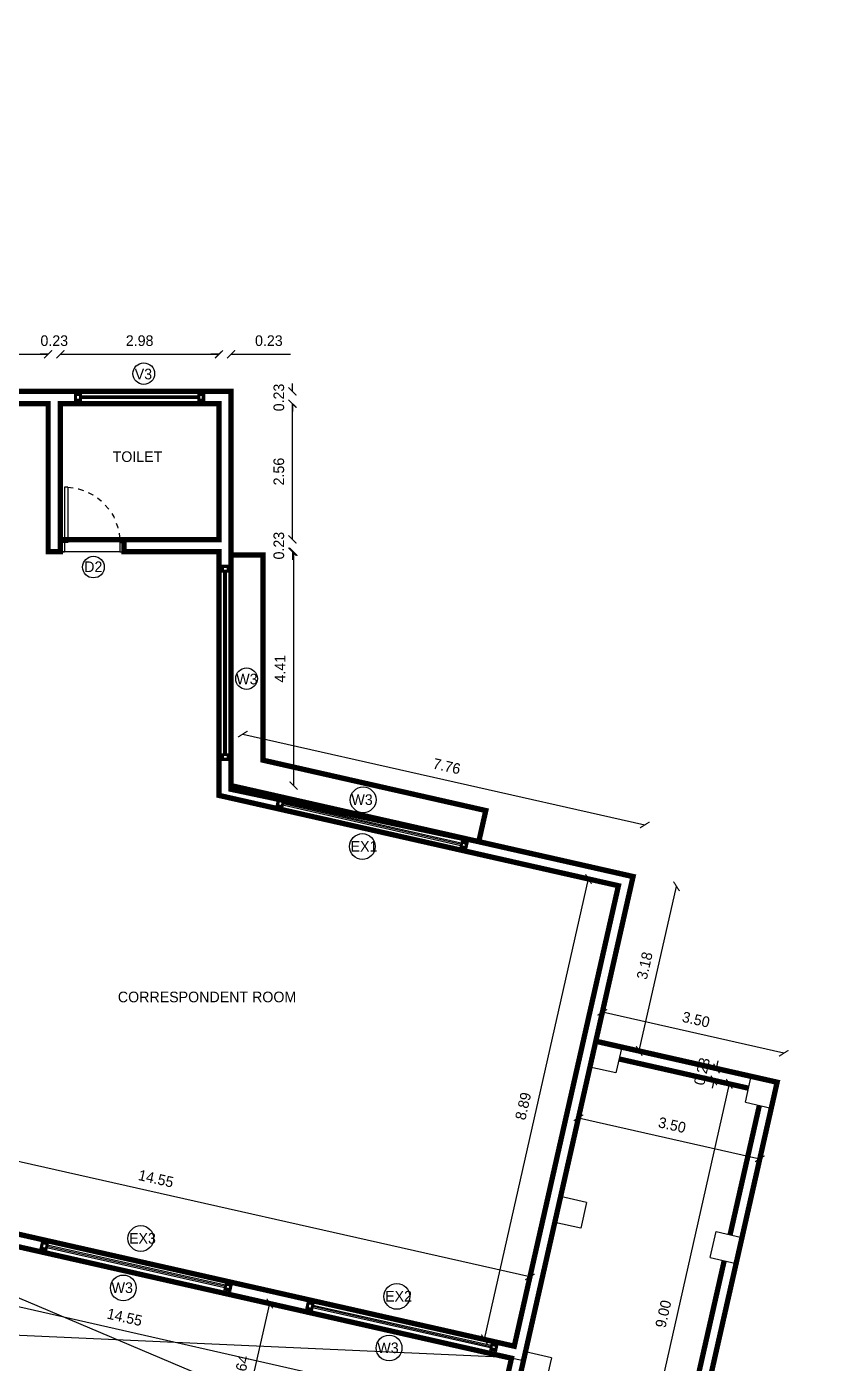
# Model space of a CAD drawing. Header units: metres. Extents: x 6101839 to 6102590, y -6659932 to -6659648.
# Drawn here: x 6102280.77 to 6102295.89, y -6659703.9 to -6659678.72 of the extents above; entities that cross this region are included whole.
import ezdxf

# ---------------------------------------------------------------- set-up
doc = ezdxf.new("R2010")
doc.units = ezdxf.units.M
doc.header["$LTSCALE"] = 500
doc.header["$MEASUREMENT"] = 0
doc.linetypes.add('DASHED2', pattern=[0.375, 0.25, -0.125])
doc.linetypes.add('HIDDEN', pattern=[0.375, 0.25, -0.125])
doc.layers.get('0').update_dxf_attribs({"linetype": 'CONTINUOUS'})
doc.layers.get('Defpoints').update_dxf_attribs({"linetype": 'CONTINUOUS'})
for name, color, linetype in [('above', 250, 'DASHED2'), ('BLK_1_FLR_1_BLT_UP_AREA', 26, 'CONTINUOUS'), ('BLK_1_FLR_1_BLT_UP_AREA_DEDUCT', 26, 'CONTINUOUS'), ('BLK_1_FLR_1_CARPET_AREA', 25, 'CONTINUOUS'), ('BLK_1_FLR_1_CHAJJA', 6, 'CONTINUOUS'), ('BLK_1_FLR_1_WC_BATH', 223, 'CONTINUOUS'), ('BLK_1_LVL_1_BLDG_FOOT_PRINT', 1, 'CONTINUOUS'), ('DOORTEXT', 13, 'CONTINUOUS'), ('ED', 30, 'CONTINUOUS'), ('FURN1', 252, 'CONTINUOUS'), ('FURNITURE', 252, 'CONTINUOUS'), ('TEXT', 4, 'CONTINUOUS'), ('W-SCH', 205, 'CONTINUOUS'), ('wall1', 125, 'CONTINUOUS'), ('WINDOWS', 252, 'CONTINUOUS')]:
    doc.layers.add(name, color=color, linetype=linetype)
doc.styles.add('RM', font='GOTHIC.TTF')
doc.styles.add('S2', font='GOTHIC.TTF')
doc.styles.add('USA TEXT', font='GOTHIC.TTF')
doc.dimstyles.new('1-100-ED', dxfattribs={"dimtxt": 0.2, "dimasz": 0.15, "dimexe": 0.18, "dimexo": 0.0625, "dimgap": 0.15, "dimtad": 1, "dimzin": 0, "dimdsep": 46, "dimtxsty": 'USA TEXT', "dimblk": 'ARCHTICK', "dimcen": 0.1, "dimse1": 1, "dimse2": 1, "dimclrd": 256, "dimclrt": 256, "dimadec": 0, "dimazin": 0, "dimtfac": 1, "dimtofl": 0, "dimtmove": 0, "dimatfit": 3, "dimldrblk": 'ARCHTICK', "dimfxl": 0.18, "dimtolj": 1, "dimtzin": 0, "dimarcsym": 0})

# ---------------------------------------------------------------- blocks, each defined once
blk = doc.blocks.new('PIO-DOOR 750')
at = {"layer": 'FURN1'}
for p, q in [((-110.0000000009313, -49.99999999906868), (-110.0000000004656, 0)), ((-9.313226e-10, -50.00000000046566), (-110.0000000009313, -49.99999999953434)), ((-9.313226e-10, -50.00000000046566), (0, -4.656613e-10)), ((-110.0000000009313, -700.0000000023282), (-110.0000000004656, -750.000000001397)), ((-9.313226e-10, -700.0000000004657), (-110.0000000009313, -700.0000000018626)), ((-9.313226e-10, -662.5000000004657), (-4.656613e-10, -750.0000000004657)), ((648.9173676199277, -662.5000000009312), (-9.313226e-10, -662.5000000004657)), ((648.9173676199277, -700), (-9.313226e-10, -700.0000000004657)), ((648.9173676199277, -662.5000000009312), (648.9173676199277, -700))]:
    blk.add_line(p, q, dxfattribs=at)
at = {"layer": 'FURN1', "linetype": 'HIDDEN', "ltscale": 0.5}
blk.add_arc((0.0460500242188573, -699.9512119828723), 649.9512136138187, 3.303302686255516, 90.00405950692759, dxfattribs=at)
blk = doc.blocks.new('_ArchTick')
at = {"color": 0, "linetype": 'ByBlock', "const_width": 0.15}
blk.add_lwpolyline([(-0.5, -0.5), (0.5, 0.5)], dxfattribs=at)
blk = doc.blocks.new('*D254')
at = {"layer": 'Defpoints', "color": 0, "transparency": 16777216}
for p in [(6102276.049829285, -6659699.065324924), (6102275.755864492, -6659700.366956121), (6102289.945632239, -6659703.571621272)]:
    blk.add_point(p, dxfattribs=at)
at = {"layer": 'ED', "lineweight": -2, "transparency": 16777216}
blk.add_line((6102290.239597032, -6659702.269990074), (6102276.049829285, -6659699.065324924), dxfattribs=at)
at = {"layer": 'ED', "lineweight": -2, "transparency": 16777216, "xscale": 0.15, "yscale": 0.15, "zscale": 0.15}
for p, rotation in [((6102276.049829285, -6659699.065324924), 167.2736309809932), ((6102290.239597032, -6659702.269990074), 347.2736309809932)]:
    blk.add_blockref('_ArchTick', p, dxfattribs=dict(at, rotation=rotation))
at = {"layer": 'ED', "transparency": 16777216, "insert": (6102283.20089516, -6659700.418892178), "char_height": 0.2, "attachment_point": 5, "rotation": 347.27363098099323, "style": 'USA TEXT'}
blk.add_mtext('\\A1;14.55', dxfattribs=at)
blk = doc.blocks.new('*D255')
at = {"layer": 'Defpoints', "color": 0, "transparency": 16777216}
for p in [(6102291.342214063, -6659694.773711902), (6102291.905922526, -6659694.901159816), (6102289.945632238, -6659703.571621272)]:
    blk.add_point(p, dxfattribs=at)
at = {"layer": 'ED', "lineweight": -2, "transparency": 16777216}
blk.add_line((6102289.381923774, -6659703.444173357), (6102291.342214063, -6659694.773711902), dxfattribs=at)
at = {"layer": 'ED', "lineweight": -2, "transparency": 16777216, "xscale": 0.15, "yscale": 0.15, "zscale": 0.15}
for p, rotation in [((6102291.342214063, -6659694.773711902), 77.26027747371307), ((6102289.381923774, -6659703.444173357), 257.2602774737131)]:
    blk.add_blockref('_ArchTick', p, dxfattribs=dict(at, rotation=rotation))
at = {"layer": 'ED', "transparency": 16777216, "insert": (6102290.1133167, -6659699.052702651), "char_height": 0.2, "attachment_point": 5, "rotation": 77.26027747371307, "style": 'USA TEXT'}
blk.add_mtext('\\A1;8.89', dxfattribs=at)
blk = doc.blocks.new('*D256')
at = {"layer": 'Defpoints', "color": 0, "transparency": 16777216}
for p in [(6102285.11376269, -6659702.720174527), (6102285.343154857, -6659702.772079132), (6102284.53009841, -6659705.299676198)]:
    blk.add_point(p, dxfattribs=at)
at = {"layer": 'ED', "lineweight": -2, "transparency": 16777216}
blk.add_line((6102284.759490578, -6659705.351580802), (6102285.343154857, -6659702.772079132), dxfattribs=at)
at = {"layer": 'ED', "lineweight": -2, "transparency": 16777216, "xscale": 0.15, "yscale": 0.15, "zscale": 0.15}
for p, rotation in [((6102285.343154857, -6659702.772079132), 77.25036678917418), ((6102284.759490578, -6659705.351580802), 257.2503667891742)]:
    blk.add_blockref('_ArchTick', p, dxfattribs=dict(at, rotation=rotation))
at = {"layer": 'ED', "transparency": 16777216, "insert": (6102284.802580227, -6659704.005546963), "char_height": 0.2, "attachment_point": 5, "rotation": 77.25036678917418, "style": 'USA TEXT'}
blk.add_mtext('\\A1;2.64', dxfattribs=at)
blk = doc.blocks.new('*D257')
at = {"layer": 'Defpoints', "color": 0, "transparency": 16777216}
for p in [(6102275.460471554, -6659701.672443893), (6102275.132501241, -6659703.12190722), (6102289.32032126, -6659706.332187656)]:
    blk.add_point(p, dxfattribs=at)
at = {"layer": 'ED', "lineweight": -2, "transparency": 16777216}
blk.add_line((6102289.648291573, -6659704.882724328), (6102275.460471554, -6659701.672443893), dxfattribs=at)
at = {"layer": 'ED', "lineweight": -2, "transparency": 16777216, "xscale": 0.15, "yscale": 0.15, "zscale": 0.15}
for p, rotation in [((6102275.460471554, -6659701.672443893), 167.250366772505), ((6102289.648291573, -6659704.882724328), 347.250366772505)]:
    blk.add_blockref('_ArchTick', p, dxfattribs=dict(at, rotation=rotation))
at = {"layer": 'ED', "transparency": 16777216, "insert": (6102282.610664567, -6659703.028841622), "char_height": 0.2, "attachment_point": 5, "rotation": 347.250366772505, "style": 'USA TEXT'}
blk.add_mtext('\\A1;14.55', dxfattribs=at)
blk = doc.blocks.new('*D259')
at = {"layer": 'Defpoints', "color": 0, "transparency": 16777216}
for p in [(6102291.48005484, -6659697.82916914), (6102294.893757905, -6659698.601588312), (6102294.56731682, -6659700.044293223)]:
    blk.add_point(p, dxfattribs=at)
at = {"layer": 'ED', "lineweight": -2, "transparency": 16777216}
blk.add_line((6102291.153613755, -6659699.271874052), (6102294.56731682, -6659700.044293223), dxfattribs=at)
at = {"layer": 'ED', "lineweight": -2, "transparency": 16777216, "xscale": 0.15, "yscale": 0.15, "zscale": 0.15}
for p, rotation in [((6102291.153613755, -6659699.271874052), 167.2503667487304), ((6102294.56731682, -6659700.044293223), 347.2503667487304)]:
    blk.add_blockref('_ArchTick', p, dxfattribs=dict(at, rotation=rotation))
at = {"layer": 'ED', "transparency": 16777216, "insert": (6102292.916748292, -6659699.409341149), "char_height": 0.2, "attachment_point": 5, "rotation": 347.25036674873036, "style": 'USA TEXT'}
blk.add_mtext('\\A1;3.50', dxfattribs=at)
blk = doc.blocks.new('*D266')
at = {"layer": 'Defpoints', "color": 0, "transparency": 16777216}
for p in [(6102281.170836984, -6659684.890102139), (6102279.047481368, -6659685.819670071), (6102281.170836984, -6659685.819670071)]:
    blk.add_point(p, dxfattribs=at)
at = {"layer": 'ED', "lineweight": -2, "transparency": 16777216}
blk.add_line((6102279.047481368, -6659684.890102139), (6102281.170836984, -6659684.890102139), dxfattribs=at)
at = {"layer": 'ED', "lineweight": -2, "transparency": 16777216, "xscale": 0.15, "yscale": 0.15, "zscale": 0.15, "rotation": 180}
blk.add_blockref('_ArchTick', (6102279.047481368, -6659684.890102139), dxfattribs=at)
at = {"layer": 'ED', "lineweight": -2, "transparency": 16777216, "xscale": 0.15, "yscale": 0.15, "zscale": 0.15}
blk.add_blockref('_ArchTick', (6102281.170836984, -6659684.890102139), dxfattribs=at)
at = {"layer": 'ED', "transparency": 16777216, "insert": (6102280.109159176, -6659684.635683376), "char_height": 0.2, "attachment_point": 5, "style": 'USA TEXT'}
blk.add_mtext('\\A1;2.12', dxfattribs=at)
blk = doc.blocks.new('*D326')
at = {"layer": 'Defpoints', "color": 0, "transparency": 16777216}
for p in [(6102291.603132433, -6659697.285228266), (6102291.48005484, -6659697.82916914), (6102294.893757905, -6659698.601588312)]:
    blk.add_point(p, dxfattribs=at)
at = {"layer": 'ED', "lineweight": -2, "transparency": 16777216}
blk.add_line((6102295.016835499, -6659698.057647438), (6102291.603132433, -6659697.285228266), dxfattribs=at)
at = {"layer": 'ED', "lineweight": -2, "transparency": 16777216, "xscale": 0.15, "yscale": 0.15, "zscale": 0.15}
for p, rotation in [((6102291.603132433, -6659697.285228266), 167.2503667487304), ((6102295.016835499, -6659698.057647438), 347.2503667487304)]:
    blk.add_blockref('_ArchTick', p, dxfattribs=dict(at, rotation=rotation))
at = {"layer": 'ED', "transparency": 16777216, "insert": (6102293.366266971, -6659697.422695363), "char_height": 0.2, "attachment_point": 5, "rotation": 347.25036674873036, "style": 'USA TEXT'}
blk.add_mtext('\\A1;3.50', dxfattribs=at)
blk = doc.blocks.new('*D327')
at = {"layer": 'Defpoints', "color": 0, "transparency": 16777216}
for p in [(6102294.842998931, -6659698.825917368), (6102292.007170654, -6659707.411770125), (6102292.856778209, -6659707.604010969)]:
    blk.add_point(p, dxfattribs=at)
at = {"layer": 'ED', "lineweight": -2, "transparency": 16777216}
blk.add_line((6102293.993391376, -6659698.633676523), (6102292.007170654, -6659707.411770125), dxfattribs=at)
at = {"layer": 'ED', "lineweight": -2, "transparency": 16777216, "xscale": 0.15, "yscale": 0.15, "zscale": 0.15}
for p, rotation in [((6102293.993391376, -6659698.633676523), 77.25036678290837), ((6102292.007170654, -6659707.411770125), 257.2503667829083)]:
    blk.add_blockref('_ArchTick', p, dxfattribs=dict(at, rotation=rotation))
at = {"layer": 'ED', "transparency": 16777216, "insert": (6102292.751538527, -6659702.966440319), "char_height": 0.2, "attachment_point": 5, "rotation": 77.25036678290834, "style": 'USA TEXT'}
blk.add_mtext('\\A1;9.00', dxfattribs=at)
blk = doc.blocks.new('*D380')
at = {"layer": 'Defpoints', "color": 0, "transparency": 16777216}
for p in [(6102284.385191623, -6659685.819670075), (6102285.769199716, -6659685.819670075), (6102284.385191623, -6659688.379847638)]:
    blk.add_point(p, dxfattribs=at)
at = {"layer": 'ED', "lineweight": -2, "transparency": 16777216}
blk.add_line((6102285.769199716, -6659688.379847638), (6102285.769199716, -6659685.819670075), dxfattribs=at)
at = {"layer": 'ED', "lineweight": -2, "transparency": 16777216, "xscale": 0.15, "yscale": 0.15, "zscale": 0.15}
for p, rotation in [((6102285.769199716, -6659685.819670075), 90), ((6102285.769199716, -6659688.379847638), 270)]:
    blk.add_blockref('_ArchTick', p, dxfattribs=dict(at, rotation=rotation))
at = {"layer": 'ED', "transparency": 16777216, "insert": (6102285.514169122, -6659687.099758856), "char_height": 0.2, "attachment_point": 5, "rotation": 90, "style": 'USA TEXT'}
blk.add_mtext('\\A1;2.56', dxfattribs=at)
blk = doc.blocks.new('*D381')
at = {"layer": 'Defpoints', "color": 0, "transparency": 16777216}
for p in [(6102284.079147477, -6659685.589670076), (6102284.079147477, -6659685.819670075), (6102285.769199681, -6659685.589670076)]:
    blk.add_point(p, dxfattribs=at)
at = {"layer": 'ED', "lineweight": -2, "transparency": 16777216}
for p, q in [((6102285.769199681, -6659685.589670076), (6102285.769199681, -6659685.439670076)), ((6102285.769199681, -6659685.819670075), (6102285.769199681, -6659685.969670075))]:
    blk.add_line(p, q, dxfattribs=at)
at = {"layer": 'ED', "lineweight": -2, "transparency": 16777216, "xscale": 0.15, "yscale": 0.15, "zscale": 0.15}
for p, rotation in [((6102285.769199681, -6659685.589670076), 270), ((6102285.769199681, -6659685.819670075), 90)]:
    blk.add_blockref('_ArchTick', p, dxfattribs=dict(at, rotation=rotation))
at = {"layer": 'ED', "transparency": 16777216, "insert": (6102285.514169087, -6659685.704670074), "char_height": 0.2, "attachment_point": 5, "rotation": 90, "style": 'USA TEXT'}
blk.add_mtext('\\A1;0.23', dxfattribs=at)
blk = doc.blocks.new('*D382')
at = {"layer": 'Defpoints', "color": 0, "transparency": 16777216}
for p in [(6102282.600874609, -6659688.379847638), (6102282.600874609, -6659688.610104516), (6102285.769199681, -6659688.610104516)]:
    blk.add_point(p, dxfattribs=at)
at = {"layer": 'ED', "lineweight": -2, "transparency": 16777216}
for p, q in [((6102285.769199681, -6659688.379847638), (6102285.769199681, -6659688.229847638)), ((6102285.769199681, -6659688.610104516), (6102285.769199681, -6659688.760104517))]:
    blk.add_line(p, q, dxfattribs=at)
at = {"layer": 'ED', "lineweight": -2, "transparency": 16777216, "xscale": 0.15, "yscale": 0.15, "zscale": 0.15}
for p, rotation in [((6102285.769199681, -6659688.379847638), 270), ((6102285.769199681, -6659688.610104516), 90)]:
    blk.add_blockref('_ArchTick', p, dxfattribs=dict(at, rotation=rotation))
at = {"layer": 'ED', "transparency": 16777216, "insert": (6102285.514169087, -6659688.494976076), "char_height": 0.2, "attachment_point": 5, "rotation": 90, "style": 'USA TEXT'}
blk.add_mtext('\\A1;0.23', dxfattribs=at)
blk = doc.blocks.new('*D383')
at = {"layer": 'Defpoints', "color": 0, "transparency": 16777216}
for p in [(6102284.361699679, -6659688.609847638), (6102284.615191624, -6659693.015609786), (6102285.790199714, -6659693.015609786)]:
    blk.add_point(p, dxfattribs=at)
at = {"layer": 'ED', "lineweight": -2, "transparency": 16777216}
blk.add_line((6102285.790199714, -6659688.609847638), (6102285.790199714, -6659693.015609786), dxfattribs=at)
at = {"layer": 'ED', "lineweight": -2, "transparency": 16777216, "xscale": 0.15, "yscale": 0.15, "zscale": 0.15}
for p, rotation in [((6102285.790199714, -6659688.609847638), 90), ((6102285.790199714, -6659693.015609786), 270)]:
    blk.add_blockref('_ArchTick', p, dxfattribs=dict(at, rotation=rotation))
at = {"layer": 'ED', "transparency": 16777216, "insert": (6102285.535780949, -6659690.81272871), "char_height": 0.2, "attachment_point": 5, "rotation": 90, "style": 'USA TEXT'}
blk.add_mtext('\\A1;4.41', dxfattribs=at)
blk = doc.blocks.new('*D384')
at = {"layer": 'Defpoints', "color": 0, "transparency": 16777216}
for p in [(6102284.615191624, -6659693.015609782), (6102292.401474194, -6659693.756029872), (6102292.181604957, -6659694.727712895)]:
    blk.add_point(p, dxfattribs=at)
at = {"layer": 'ED', "lineweight": -2, "transparency": 16777216}
blk.add_line((6102284.83506086, -6659692.04392676), (6102292.401474194, -6659693.756029872), dxfattribs=at)
at = {"layer": 'ED', "lineweight": -2, "transparency": 16777216, "xscale": 0.15, "yscale": 0.15, "zscale": 0.15}
for p, rotation in [((6102284.83506086, -6659692.04392676), 167.2500102842326), ((6102292.401474194, -6659693.756029872), 347.2500102842326)]:
    blk.add_blockref('_ArchTick', p, dxfattribs=dict(at, rotation=rotation))
at = {"layer": 'ED', "transparency": 16777216, "insert": (6102288.674552079, -6659692.651236176), "char_height": 0.2, "attachment_point": 5, "rotation": 347.25001028423253, "style": 'USA TEXT'}
blk.add_mtext('\\A1;7.76', dxfattribs=at)
blk = doc.blocks.new('*D385')
at = {"layer": 'Defpoints', "color": 0, "transparency": 16777216}
for p in [(6102292.181604959, -6659694.727712896), (6102292.999106072, -6659694.912631836), (6102291.480054841, -6659697.829169142)]:
    blk.add_point(p, dxfattribs=at)
at = {"layer": 'ED', "lineweight": -2, "transparency": 16777216}
blk.add_line((6102292.297555955, -6659698.014088082), (6102292.999106072, -6659694.912631836), dxfattribs=at)
at = {"layer": 'ED', "lineweight": -2, "transparency": 16777216, "xscale": 0.15, "yscale": 0.15, "zscale": 0.15}
for p, rotation in [((6102292.999106072, -6659694.912631836), 77.25417886740829), ((6102292.297555955, -6659698.014088082), 257.2541788674083)]:
    blk.add_blockref('_ArchTick', p, dxfattribs=dict(at, rotation=rotation))
at = {"layer": 'ED', "transparency": 16777216, "insert": (6102292.399584781, -6659696.407093504), "char_height": 0.2, "attachment_point": 5, "rotation": 77.25417886740829, "style": 'USA TEXT'}
blk.add_mtext('\\A1;3.18', dxfattribs=at)
blk = doc.blocks.new('*D1001')
at = {"layer": 'Defpoints', "color": 0, "transparency": 16777216}
for p in [(6102281.400836983, -6659684.890102139), (6102281.170836984, -6659685.819670071), (6102281.400836983, -6659685.819670071)]:
    blk.add_point(p, dxfattribs=at)
at = {"layer": 'ED', "lineweight": -2, "transparency": 16777216}
for p, q in [((6102281.170836984, -6659684.890102139), (6102281.020836984, -6659684.890102139)), ((6102281.400836983, -6659684.890102139), (6102281.550836983, -6659684.890102139))]:
    blk.add_line(p, q, dxfattribs=at)
at = {"layer": 'ED', "lineweight": -2, "transparency": 16777216, "xscale": 0.15, "yscale": 0.15, "zscale": 0.15}
blk.add_blockref('_ArchTick', (6102281.170836984, -6659684.890102139), dxfattribs=at)
at = {"layer": 'ED', "lineweight": -2, "transparency": 16777216, "xscale": 0.15, "yscale": 0.15, "zscale": 0.15, "rotation": 180}
blk.add_blockref('_ArchTick', (6102281.400836983, -6659684.890102139), dxfattribs=at)
at = {"layer": 'ED', "transparency": 16777216, "insert": (6102281.285836983, -6659684.635071548), "char_height": 0.2, "attachment_point": 5, "style": 'USA TEXT'}
blk.add_mtext('\\A1;0.23', dxfattribs=at)
blk = doc.blocks.new('*D1002')
at = {"layer": 'Defpoints', "color": 0, "transparency": 16777216}
for p in [(6102284.385191621, -6659684.890102139), (6102281.400836983, -6659685.819670071), (6102284.385191621, -6659685.911595077)]:
    blk.add_point(p, dxfattribs=at)
at = {"layer": 'ED', "lineweight": -2, "transparency": 16777216}
blk.add_line((6102281.400836983, -6659684.890102139), (6102284.385191621, -6659684.890102139), dxfattribs=at)
at = {"layer": 'ED', "lineweight": -2, "transparency": 16777216, "xscale": 0.15, "yscale": 0.15, "zscale": 0.15, "rotation": 180}
blk.add_blockref('_ArchTick', (6102281.400836983, -6659684.890102139), dxfattribs=at)
at = {"layer": 'ED', "lineweight": -2, "transparency": 16777216, "xscale": 0.15, "yscale": 0.15, "zscale": 0.15}
blk.add_blockref('_ArchTick', (6102284.385191621, -6659684.890102139), dxfattribs=at)
at = {"layer": 'ED', "transparency": 16777216, "insert": (6102282.893014302, -6659684.635071548), "char_height": 0.2, "attachment_point": 5, "style": 'USA TEXT'}
blk.add_mtext('\\A1;2.98', dxfattribs=at)
blk = doc.blocks.new('*D1003')
at = {"layer": 'Defpoints', "color": 0, "transparency": 16777216}
for p in [(6102284.615191623, -6659684.890102139), (6102284.385191621, -6659685.911595077), (6102284.615191623, -6659685.911595077)]:
    blk.add_point(p, dxfattribs=at)
at = {"layer": 'ED', "lineweight": -2, "transparency": 16777216}
for p, q in [((6102284.385191621, -6659684.890102139), (6102284.235191621, -6659684.890102139)), ((6102284.615191623, -6659684.890102139), (6102285.735653894, -6659684.890102139))]:
    blk.add_line(p, q, dxfattribs=at)
at = {"layer": 'ED', "lineweight": -2, "transparency": 16777216, "xscale": 0.15, "yscale": 0.15, "zscale": 0.15}
blk.add_blockref('_ArchTick', (6102284.385191621, -6659684.890102139), dxfattribs=at)
at = {"layer": 'ED', "lineweight": -2, "transparency": 16777216, "xscale": 0.15, "yscale": 0.15, "zscale": 0.15, "rotation": 180}
blk.add_blockref('_ArchTick', (6102284.615191623, -6659684.890102139), dxfattribs=at)
at = {"layer": 'ED', "transparency": 16777216, "insert": (6102285.325422758, -6659684.635071548), "char_height": 0.2, "attachment_point": 5, "style": 'USA TEXT'}
blk.add_mtext('\\A1;0.23', dxfattribs=at)
blk = doc.blocks.new('*D1184')
at = {"layer": 'Defpoints', "color": 0, "transparency": 16777216}
for p in [(6102293.752779853, -6659698.343419015), (6102294.406086041, -6659698.491242716), (6102294.355327066, -6659698.715571775)]:
    blk.add_point(p, dxfattribs=at)
at = {"layer": 'ED', "lineweight": -2, "transparency": 16777216}
for p, q in [((6102293.752779853, -6659698.343419015), (6102293.785883531, -6659698.197117455)), ((6102293.702020879, -6659698.567748073), (6102293.6689172, -6659698.714049634))]:
    blk.add_line(p, q, dxfattribs=at)
at = {"layer": 'ED', "lineweight": -2, "transparency": 16777216, "xscale": 0.15, "yscale": 0.15, "zscale": 0.15}
for p, rotation in [((6102293.752779853, -6659698.343419015), 257.2503668246718), ((6102293.702020879, -6659698.567748073), 77.25036682467184)]:
    blk.add_blockref('_ArchTick', p, dxfattribs=dict(at, rotation=rotation))
at = {"layer": 'ED', "transparency": 16777216, "insert": (6102293.478657877, -6659698.39930054), "char_height": 0.2, "attachment_point": 5, "rotation": 77.25036682467186, "style": 'USA TEXT'}
blk.add_mtext('\\A1;0.23', dxfattribs=at)

msp = doc.modelspace()

# ---------------------------------------------------------------- linework, layer by layer
at = {"layer": 'above', "color": 251, "linetype": 'ByBlock'}
for p, q in [((6102275.705080513, -6659700.591395698), (6102289.250323407, -6659706.316349229)), ((6102289.822856705, -6659703.785775012), (6102275.132501241, -6659703.12190722))]:
    msp.add_line(p, q, dxfattribs=at)
at = {"layer": 'above', "const_width": 0.1}
msp.add_lwpolyline([(6102284.615191623, -6659688.673086816), (6102285.215191622, -6659688.673086816), (6102285.215191622, -6659692.536201012), (6102289.409133202, -6659693.485136779), (6102289.276742098, -6659694.07034836)], dxfattribs=at)
at = {"layer": 'BLK_1_FLR_1_BLT_UP_AREA', "color": 26, "linetype": 'Continuous', "const_width": 0.1}
msp.add_lwpolyline([(6102263.344309133, -6659670.998961967), (6102275.533615367, -6659679.066962598), (6102276.534309091, -6659679.066962617), (6102276.534309091, -6659681.236962617), (6102276.534309091, -6659681.236962605), (6102276.534309138, -6659688.97696256), (6102278.097265963, -6659688.97696256), (6102278.863709208, -6659685.589670072), (6102284.615191623, -6659685.589670072), (6102284.615191623, -6659693.015609782), (6102292.181654323, -6659694.727494707), (6102291.479848489, -6659697.82912245), (6102294.893757906, -6659698.601588313), (6102292.907537183, -6659707.37968191), (6102295.833568384, -6659708.041755485), (6102295.061149213, -6659711.455458552), (6102292.135118012, -6659710.793384978), (6102291.473044437, -6659713.719416178), (6102288.059341373, -6659712.946997006), (6102287.405170855, -6659715.833950976), (6102264.555615611, -6659710.663778492), (6102264.776163007, -6659709.688967847), (6102257.874306562, -6659709.688967847)], dxfattribs=at)
at = {"layer": 'BLK_1_FLR_1_BLT_UP_AREA_DEDUCT', "color": 26, "linetype": 'Continuous', "const_width": 0.1}
msp.add_lwpolyline([(6102275.705080509, -6659700.591395697), (6102275.132501239, -6659703.121907217), (6102289.320321257, -6659706.332187655), (6102289.892854557, -6659703.801613439), (6102275.705080509, -6659700.591395697)], dxfattribs=at)
at = {"layer": 'BLK_1_FLR_1_CARPET_AREA', "color": 15, "const_width": 0.1}
msp.add_lwpolyline([(6102265.374309078, -6659676.688967887), (6102265.374309078, -6659678.836962597), (6102263.57430908, -6659678.836962597), (6102263.574309079, -6659679.066962598), (6102263.574309136, -6659679.066962598), (6102263.574309134, -6659681.236962598), (6102263.57430908, -6659681.236962598), (6102263.57430908, -6659689.206962598), (6102267.044309082, -6659689.206962598), (6102267.044313103, -6659687.80695428), (6102272.834309082, -6659687.806973993), (6102272.834309082, -6659689.206962598), (6102278.04522377, -6659689.206962598), (6102274.863678066, -6659703.296894906), (6102289.493896362, -6659706.607276874), (6102291.480117098, -6659697.829183227), (6102294.893757906, -6659698.601588313), (6102292.907537173, -6659707.379681958)], dxfattribs=at)
msp.add_lwpolyline([(6102275.755864493, -6659700.366956122), (6102289.944884582, -6659703.574928205), (6102291.905922527, -6659694.901159817), (6102284.385191621, -6659693.199399278), (6102284.385191621, -6659688.609847634), (6102282.600874607, -6659688.610104512), (6102282.600874607, -6659688.379847636), (6102284.385191621, -6659688.379847635), (6102284.385191621, -6659685.819670071), (6102281.400836983, -6659685.819670071), (6102281.40023964, -6659688.60984747), (6102281.170836984, -6659688.609847634), (6102281.170836984, -6659685.819670071), (6102279.047481368, -6659685.819670071), (6102277.897530477, -6659690.903700568), (6102277.673517372, -6659690.853117791), (6102277.243114337, -6659692.755621913), (6102277.467072332, -6659692.806291452)], close=True, dxfattribs=at)
at = {"layer": 'BLK_1_FLR_1_CHAJJA', "linetype": 'Continuous', "const_width": 0.1}
msp.add_lwpolyline([(6102289.27676266, -6659694.07027327), (6102289.409156505, -6659693.485141938), (6102285.215195045, -6659692.536201673), (6102285.215195045, -6659688.673087478), (6102284.615195099, -6659688.673087478), (6102284.615195046, -6659693.015610392)], close=True, dxfattribs=at)
at = {"layer": 'BLK_1_FLR_1_WC_BATH', "const_width": 0.1}
msp.add_lwpolyline([(6102281.400836983, -6659685.819670071), (6102284.385191621, -6659685.819670071), (6102284.385191621, -6659688.379847635), (6102281.400836983, -6659688.379847635)], close=True, dxfattribs=at)
at = {"layer": 'BLK_1_LVL_1_BLDG_FOOT_PRINT', "ltscale": 400, "const_width": 0.1}
msp.add_lwpolyline([(6102260.254937878, -6659674.678512743), (6102263.344309117, -6659674.678512743), (6102263.344309117, -6659671.000856142), (6102275.186126533, -6659678.838856732), (6102276.534288713, -6659678.8393247), (6102276.534309123, -6659688.978856732), (6102278.097265948, -6659688.978856732), (6102278.863709194, -6659685.591564245), (6102284.615191608, -6659685.591564245), (6102284.615191608, -6659693.017503957), (6102292.181654307, -6659694.729388879), (6102291.479848472, -6659697.831016622), (6102294.893757894, -6659698.603482483), (6102292.907537168, -6659707.381576083), (6102295.833568367, -6659708.043649659), (6102295.061149199, -6659711.457352726), (6102292.135117997, -6659710.795279149), (6102291.473044422, -6659713.72131035), (6102288.059341357, -6659712.948891178), (6102287.405170841, -6659715.835845147), (6102264.555615595, -6659710.665672665), (6102264.776162992, -6659709.69086202), (6102257.874306547, -6659709.69086202)], dxfattribs=at)
at = {"layer": 'FURN1', "linetype": 'ByBlock'}
msp.add_line((6102282.520874613, -6659688.610087385), (6102281.48087466, -6659688.609864732), dxfattribs=at)
at = {"layer": 'FURN1', "const_width": 0.1}
for points in [[(6102281.706881131, -6659685.72519718), (6102281.755648253, -6659685.725194474), (6102281.755645542, -6659685.676427352), (6102281.706878423, -6659685.676430059)], [(6102284.079148476, -6659685.725032543), (6102284.030381355, -6659685.725035111), (6102284.030378784, -6659685.676267989), (6102284.079145905, -6659685.67626542)], [(6102284.47966451, -6659688.903086816), (6102284.479667217, -6659688.951853937), (6102284.52843434, -6659688.95185123), (6102284.528431633, -6659688.903084108)], [(6102284.479829151, -6659692.503568644), (6102284.47982658, -6659692.454801524), (6102284.528593702, -6659692.454798954), (6102284.528596271, -6659692.503566075)], [(6102284.479830871, -6659692.502958963), (6102284.479828333, -6659692.454191842), (6102284.528595451, -6659692.454189302), (6102284.528597993, -6659692.502956422)], [(6102285.519746328, -6659693.319829522), (6102285.568512842, -6659693.330867046), (6102285.557475319, -6659693.379633563), (6102285.508708804, -6659693.368596038)], [(6102285.520355605, -6659693.319969264), (6102285.569122113, -6659693.331006818), (6102285.558084558, -6659693.379773327), (6102285.50931805, -6659693.368735772)], [(6102289.029435344, -6659694.118277523), (6102288.980668797, -6659694.107240134), (6102288.969631411, -6659694.156006683), (6102289.018397957, -6659694.167044068)], [(6102289.030045413, -6659694.118413758), (6102288.981278875, -6659694.107376343), (6102288.970241456, -6659694.15614288), (6102289.019007997, -6659694.167180299)], [(6102281.065139778, -6659701.704576847), (6102281.11390782, -6659701.715607626), (6102281.124938598, -6659701.666839585), (6102281.076170556, -6659701.655808803)], [(6102281.065749866, -6659701.704713003), (6102281.114517916, -6659701.715743748), (6102281.125548663, -6659701.666975701), (6102281.076780614, -6659701.655944953)], [(6102284.576697513, -6659702.49476574), (6102284.527929499, -6659702.483734823), (6102284.538960416, -6659702.434966813), (6102284.587728425, -6659702.445997729)], [(6102284.577306805, -6659702.494905397), (6102284.528538789, -6659702.483874514), (6102284.539569674, -6659702.435106495), (6102284.588337692, -6659702.44613738)], [(6102286.068015788, -6659702.836578448), (6102286.11678383, -6659702.847609228), (6102286.127814608, -6659702.798841188), (6102286.079046566, -6659702.787810408)], [(6102286.068625878, -6659702.836714602), (6102286.117393926, -6659702.847745352), (6102286.128424672, -6659702.798977301), (6102286.079656622, -6659702.787946554)], [(6102289.579573521, -6659703.626767341), (6102289.53080551, -6659703.615736425), (6102289.541836428, -6659703.566968414), (6102289.590604438, -6659703.57799933)], [(6102289.580182818, -6659703.626906998), (6102289.531414799, -6659703.615876114), (6102289.542445683, -6659703.567108097), (6102289.591213702, -6659703.57813898)]]:
    msp.add_lwpolyline(points, close=True, dxfattribs=at)
at = {"layer": 'FURNITURE', "linetype": 'ByBlock', "ltscale": 0.2}
for p, q in [((6102284.030378784, -6659685.676265812), (6102281.755645545, -6659685.676427801)), ((6102284.030381355, -6659685.725035111), (6102281.755648253, -6659685.725197488)), ((6102284.47982658, -6659692.454801524), (6102284.479664204, -6659688.951853937)), ((6102284.528595846, -6659692.454189302), (6102284.528433891, -6659688.95185123)), ((6102289.018397957, -6659694.167044068), (6102285.558083726, -6659693.379776997)), ((6102289.029435344, -6659694.118277523), (6102285.568512842, -6659693.330867046)), ((6102284.587728425, -6659702.445997729), (6102281.125549492, -6659701.66697203)), ((6102284.576697513, -6659702.49476574), (6102281.11390782, -6659701.715607626)), ((6102289.579573521, -6659703.626767341), (6102286.11678383, -6659702.847609228)), ((6102289.590604438, -6659703.57799933), (6102286.128425502, -6659702.79897363))]:
    msp.add_line(p, q, dxfattribs=at)
at = {"layer": 'FURNITURE', "color": 4, "linetype": 'ByBlock', "ltscale": 0.2}
for p, q in [((6102284.029770402, -6659685.7006498), (6102281.755646898, -6659685.700810912)), ((6102284.504211892, -6659692.454190573), (6102284.504050779, -6659688.951852582)), ((6102288.975150104, -6659694.131623409), (6102285.56299285, -6659693.355255743)), ((6102284.533444958, -6659702.459350819), (6102281.119424437, -6659701.691218167)), ((6102289.536320969, -6659703.591352417), (6102286.122300448, -6659702.823219768))]:
    msp.add_line(p, q, dxfattribs=at)
at = {"layer": 'W-SCH'}
for centre, radius in [((6102282.970853567, -6659685.255042393), 0.2037454751308166), ((6102282.023879998, -6659688.898635655), 0.2037454751308166), ((6102284.905250116, -6659691.000424547), 0.2037454751308166), ((6102287.100615513, -6659693.283258158), 0.2424160592048741), ((6102287.08526547, -6659694.162835067), 0.2424160592048741), ((6102282.91424198, -6659701.546239505), 0.2424160592048741), ((6102282.586115514, -6659702.476758158), 0.2424160592048741), ((6102287.734866101, -6659702.637002938), 0.2424160592048741), ((6102287.588991523, -6659703.608759757), 0.2424160592048741)]:
    msp.add_circle(centre, radius, dxfattribs=at)
at = {"layer": 'wall1', "linetype": 'ByBlock'}
for p, q in [((6102281.706881131, -6659685.589670072), (6102278.863709208, -6659685.589670072)), ((6102281.170836984, -6659685.819670071), (6102279.047481368, -6659685.819670071)), ((6102281.170836984, -6659685.819670071), (6102281.170836984, -6659688.609847634)), ((6102281.706881131, -6659685.819670071), (6102281.400836983, -6659685.819670071)), ((6102281.400836983, -6659685.819670071), (6102281.400836983, -6659688.609847634)), ((6102281.706881131, -6659685.819670071), (6102281.706881131, -6659685.589670072)), ((6102284.079147475, -6659685.819670071), (6102284.079147475, -6659685.589670072)), ((6102284.079147475, -6659685.589670072), (6102284.615191623, -6659685.589670072)), ((6102284.385191621, -6659685.819670071), (6102284.079147475, -6659685.819670071)), ((6102284.385191621, -6659688.379847635), (6102284.385191621, -6659685.819670071)), ((6102284.615191623, -6659688.903086816), (6102284.615191623, -6659685.589670072)), ((6102282.600874607, -6659688.379847635), (6102284.385191621, -6659688.379847635)), ((6102282.600874607, -6659688.610104512), (6102282.600874607, -6659688.379847635)), ((6102281.170836984, -6659688.609847634), (6102281.480874665, -6659688.609847634)), ((6102282.600874607, -6659688.609847634), (6102284.385191621, -6659688.609847634)), ((6102284.385191621, -6659688.903086816), (6102284.385191621, -6659688.609847634)), ((6102284.385191621, -6659688.903086816), (6102284.615191623, -6659688.903086816)), ((6102284.615191623, -6659692.503567645), (6102284.385191621, -6659692.503567645)), ((6102284.385191621, -6659692.503567645), (6102284.385191621, -6659693.199399278)), ((6102284.615191623, -6659692.503567645), (6102284.615191623, -6659693.015609782)), ((6102285.541186772, -6659693.225100912), (6102284.615191623, -6659693.015609782)), ((6102285.4904123, -6659693.449491317), (6102284.385191621, -6659693.199399278)), ((6102285.541172809, -6659693.225162608), (6102285.4904123, -6659693.449491317)), ((6102289.001663044, -6659694.24392081), (6102289.052412967, -6659694.019589704)), ((6102289.052412967, -6659694.019589704), (6102292.181604957, -6659694.727712895)), ((6102289.001663044, -6659694.24392081), (6102291.905922527, -6659694.901159817)), ((6102290.117183617, -6659703.852372414), (6102292.181604957, -6659694.727712895)), ((6102289.945632239, -6659703.571621273), (6102291.905922527, -6659694.901159817)), ((6102279.440632937, -6659701.436523602), (6102281.043735595, -6659701.799207233)), ((6102281.094480327, -6659701.574916527), (6102279.491425696, -6659701.212202191)), ((6102281.043726647, -6659701.799246783), (6102281.094480327, -6659701.574916527)), ((6102284.605717768, -6659702.369404816), (6102284.554953501, -6659702.593732677)), ((6102286.097356337, -6659702.706918128), (6102284.605717768, -6659702.369404816)), ((6102284.554953501, -6659702.593732677), (6102286.046602657, -6659702.931248383)), ((6102286.046602657, -6659702.931248383), (6102286.097356337, -6659702.706918128)), ((6102289.608593778, -6659703.501406417), (6102289.557829508, -6659703.725734278)), ((6102289.606630513, -6659703.500997413), (6102289.945632239, -6659703.571621273)), ((6102289.557829508, -6659703.725734278), (6102290.119367904, -6659703.842718958))]:
    msp.add_line(p, q, dxfattribs=at)
at = {"layer": 'wall1', "color": 0, "linetype": 'ByBlock'}
for p, q in [((6102291.48005484, -6659697.829169141), (6102291.369709242, -6659698.316841009)), ((6102291.967726707, -6659697.939514737), (6102291.48005484, -6659697.829169141)), ((6102291.967726707, -6659697.939514737), (6102291.857381111, -6659698.427186603)), ((6102291.857381111, -6659698.427186603), (6102291.369709242, -6659698.316841009)), ((6102294.295740445, -6659698.978914582), (6102294.40608604, -6659698.491242716)), ((6102294.40608604, -6659698.491242716), (6102294.893757906, -6659698.601588313)), ((6102294.78341231, -6659699.089260178), (6102294.893757906, -6659698.601588313)), ((6102294.295740445, -6659698.978914582), (6102294.78341231, -6659699.089260178)), ((6102290.817981263, -6659700.755200341), (6102290.70763567, -6659701.242872207)), ((6102291.305653132, -6659700.865545938), (6102290.817981263, -6659700.755200341)), ((6102291.305653132, -6659700.865545938), (6102291.195307536, -6659701.353217803)), ((6102291.195307536, -6659701.353217803), (6102290.70763567, -6659701.242872207)), ((6102293.633666867, -6659701.904945782), (6102293.744012465, -6659701.417273915)), ((6102293.744012465, -6659701.417273915), (6102294.23168433, -6659701.527619509)), ((6102294.121338736, -6659702.015291379), (6102294.23168433, -6659701.527619509)), ((6102293.633666867, -6659701.904945782), (6102294.121338736, -6659702.015291379)), ((6102290.155907692, -6659703.681231539), (6102290.045562096, -6659704.168903408)), ((6102290.643579558, -6659703.791577136), (6102290.155907692, -6659703.681231539)), ((6102290.643579558, -6659703.791577136), (6102290.53323396, -6659704.279249002))]:
    msp.add_line(p, q, dxfattribs=at)
at = {"layer": 'wall1', "color": 251, "linetype": 'ByBlock'}
for p, q in [((6102289.892854558, -6659703.801613439), (6102289.32032126, -6659706.332187655)), ((6102290.117183617, -6659703.852372414), (6102289.493896417, -6659706.607276837))]:
    msp.add_line(p, q, dxfattribs=at)
at = {"layer": 'WINDOWS', "linetype": 'ByBlock'}
for p, q in [((6102284.079147475, -6659685.589670072), (6102281.706881131, -6659685.589670072)), ((6102284.079147475, -6659685.819670071), (6102281.706881131, -6659685.819670071)), ((6102284.385191621, -6659692.503567645), (6102284.385191621, -6659688.903086816)), ((6102284.615191623, -6659692.503567645), (6102284.615191623, -6659688.903086816)), ((6102285.541172809, -6659693.225162608), (6102289.052412967, -6659694.019589704)), ((6102285.4904123, -6659693.449491317), (6102289.001663044, -6659694.24392081)), ((6102281.094480327, -6659701.574916527), (6102284.605717768, -6659702.369404816)), ((6102281.043726647, -6659701.799246783), (6102284.554953501, -6659702.593732677)), ((6102286.046602657, -6659702.931248383), (6102289.557829508, -6659703.725734278)), ((6102286.097356337, -6659702.706918128), (6102289.608593778, -6659703.501406417))]:
    msp.add_line(p, q, dxfattribs=at)
at = {"layer": 'WINDOWS', "const_width": 0.1}
for points in [[(6102292.797191587, -6659707.867353777), (6102294.893757906, -6659698.601588313), (6102291.48005484, -6659697.829169141)], [(6102294.355327066, -6659698.715571774), (6102291.916967733, -6659698.163843795)], [(6102294.007355273, -6659701.476860537), (6102294.559083252, -6659699.038501204)], [(6102293.345281699, -6659704.402891736), (6102293.897009677, -6659701.964532404)]]:
    msp.add_lwpolyline(points, dxfattribs=at)

# ---------------------------------------------------------------- block references
at = {"layer": 'FURN1', "xscale": -0.0015999999617889, "yscale": 0.0015999999623746, "zscale": 0.0015999999622463, "rotation": 269.9877336068539}
msp.add_blockref('PIO-DOOR 750', (6102282.600912288, -6659688.43410452), dxfattribs=at)

# ---------------------------------------------------------------- texts
at = {"layer": 'DOORTEXT', "color": 3, "style": 'RM'}
for s, p in [('V3', (6102282.800516143, -6659685.362980256)), ('D2', (6102281.849567596, -6659688.99253961)), ('W3', (6102284.711782194, -6659691.10836241)), ('W3', (6102286.879418644, -6659693.379649133)), ('EX1', (6102286.864068602, -6659694.259226044)), ('EX3', (6102282.69304511, -6659701.642630481)), ('W3', (6102282.364918644, -6659702.573149133)), ('EX2', (6102287.513669233, -6659702.733393916)), ('W3', (6102287.367794652, -6659703.705150734))]:
    msp.add_text(s, height=0.2, dxfattribs=at).set_placement(p)
at = {"layer": 'TEXT', "color": 7, "style": 'S2'}
for s, p in [(' TOILET', (6102282.310252598, -6659686.918406967)), ('CORRESPONDENT ROOM', (6102282.48309841, -6659697.096176196))]:
    msp.add_text(s, height=0.2, dxfattribs=at).set_placement(p)

# ---------------------------------------------------------------- dimensions: what is measured, and where the dimension line sits
at = {"layer": 'ED'}
for p1, p2, distance, picture, middle in [((6102279.047481368, -6659685.819670071), (6102281.170836984, -6659685.819670071), 0.929567932151258, '*D266', (6102280.109159176, -6659684.635683376)), ((6102284.615191623, -6659693.015609782), (6102292.181604957, -6659694.727712895), 0.9962481505556595, '*D384', (6102288.674552079, -6659692.651236176)), ((6102289.945632239, -6659703.571621273), (6102291.905922527, -6659694.901159817), 0.5779361592629929, '*D255', (6102290.1133167, -6659699.052702651)), ((6102291.48005484, -6659697.829169141), (6102292.181604957, -6659694.727712895), -0.8381545724061404, '*D385', (6102292.399584781, -6659696.407093504)), ((6102294.893757906, -6659698.601588313), (6102291.48005484, -6659697.829169141), -0.5576914640498452, '*D326', (6102293.366266971, -6659697.422695363)), ((6102291.48005484, -6659697.829169141), (6102294.893757906, -6659698.601588313), -1.4791758655041682, '*D259', (6102292.916748292, -6659699.409341149)), ((6102294.842998932, -6659698.82591737), (6102292.85677821, -6659707.604010971), -0.871085267026665, '*D327', (6102292.751538527, -6659702.966440319)), ((6102289.945632239, -6659703.571621273), (6102275.755864493, -6659700.366956122), -1.3344133824481668, '*D254', (6102283.20089516, -6659700.418892178)), ((6102289.32032126, -6659706.332187655), (6102275.132501241, -6659703.12190722), -1.4861051321057202, '*D257', (6102282.610664567, -6659703.028841622)), ((6102284.53009841, -6659705.299676197), (6102285.113762689, -6659702.720174526), -0.23519110290188405, '*D256', (6102284.802580227, -6659704.005546963))]:
    dim = msp.add_aligned_dim(p1=p1, p2=p2, distance=distance, dimstyle='1-100-ED', dxfattribs=at)
    dim.commit()
    dim.dimension.update_dxf_attribs({"geometry": picture, "text_midpoint": middle})
for base, p1, p2, angle, picture, middle, dimtype in [((6102281.400836983, -6659684.890102139), (6102281.170836984, -6659685.819670071), (6102281.400836983, -6659685.819670071), 180, '*D1001', (6102281.285836983, -6659684.890102139), 160), ((6102285.769199681, -6659685.589670076), (6102284.079147475, -6659685.819670071), (6102284.079147475, -6659685.589670072), 90, '*D381', (6102285.769199678, -6659685.704670074), 160), ((6102285.769199681, -6659688.610104516), (6102282.600874607, -6659688.379847635), (6102282.600874607, -6659688.610104512), 90, '*D382', (6102285.769199678, -6659688.494976076), 160), ((6102293.752779853, -6659698.343419015), (6102294.355327066, -6659698.715571774), (6102294.40608604, -6659698.491242716), 77.25036682467186, '*D1184', (6102293.727400366, -6659698.455583544), 161)]:
    dim = msp.add_linear_dim(base=base, p1=p1, p2=p2, angle=angle, dimstyle='1-100-ED', dxfattribs=at)
    dim.commit()
    dim.dimension.update_dxf_attribs({"geometry": picture, "text_midpoint": middle, "dimtype": dimtype})
for base, p1, p2, angle, picture, middle in [((6102284.385191621, -6659684.890102139), (6102281.400836983, -6659685.819670071), (6102284.385191621, -6659685.911595077), 180, '*D1002', (6102282.893014302, -6659684.635071548)), ((6102284.615191623, -6659684.890102139), (6102284.385191621, -6659685.911595077), (6102284.615191623, -6659685.911595077), 180, '*D1003', (6102285.325422758, -6659684.635071548)), ((6102285.769199716, -6659685.819670075), (6102284.385191621, -6659688.379847635), (6102284.385191621, -6659685.819670071), 90, '*D380', (6102285.514169122, -6659687.099758856)), ((6102285.790199714, -6659693.015609786), (6102284.361699677, -6659688.609847634), (6102284.615191623, -6659693.015609782), 90, '*D383', (6102285.535780949, -6659690.81272871))]:
    dim = msp.add_linear_dim(base=base, p1=p1, p2=p2, angle=angle, dimstyle='1-100-ED', dxfattribs=at)
    dim.commit()
    dim.dimension.update_dxf_attribs({"geometry": picture, "text_midpoint": middle})

doc.saveas('drawing.dxf')
